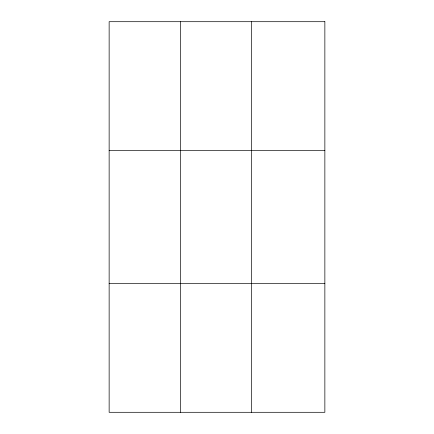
<?xml version="1.0" encoding="UTF-8"?>
<svg xmlns="http://www.w3.org/2000/svg" width="434" height="434" viewBox="0 0 434 434"><rect width="100%" height="100%" fill="white"/><g stroke="black" fill="none" stroke-linecap="round" stroke-linejoin="round"><path stroke-width="0.65" d="M180.327 412.3L180.327 21.7M251.514 412.3L251.514 21.7M109.14 150.598L324.86 150.598M109.14 283.402L324.86 283.402M324.86 21.7L109.14 21.7L109.14 412.3L324.86 412.3L324.86 21.7"/></g></svg>
